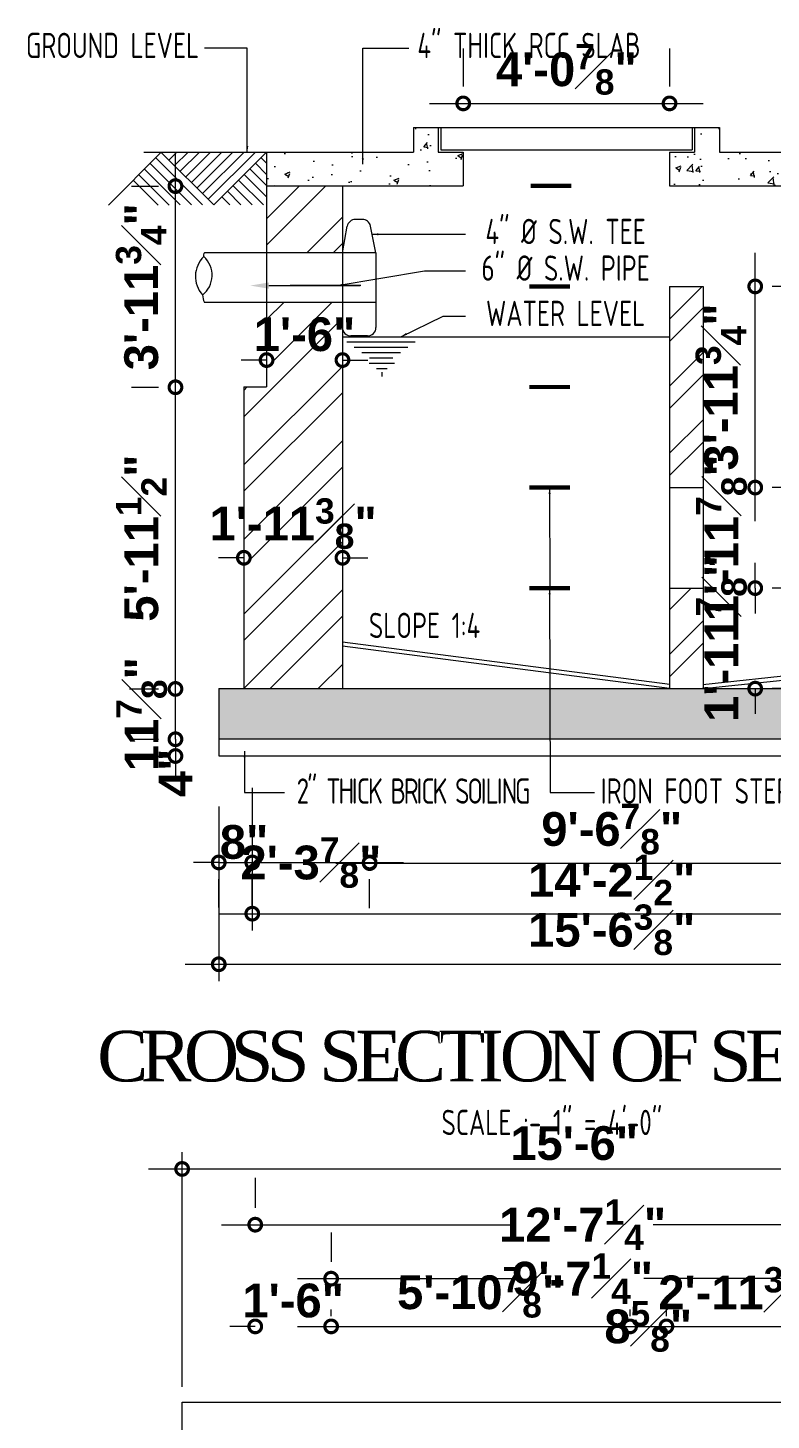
# Model space of a CAD drawing. Header units: inches. Extents: x -12073856 to 12321241, y -1226296 to 1319224.
# Drawn here: x 124714.2 to 124890.4, y 44856.9 to 45187.2 of the extents above; entities that cross this region are included whole.
import ezdxf

# ---------------------------------------------------------------- set-up
doc = ezdxf.new("R2010")
doc.units = ezdxf.units.IN
doc.header["$MEASUREMENT"] = 0
doc.header["$PDMODE"] = 35
for name, color, linetype, lineweight in [('1', 7, 'Continuous', 13), ('concrete', 8, 'Continuous', 9), ('DIM_LINE', 173, 'Continuous', 20), ('dimensions', 7, 'Continuous', 15), ('Hatch', 9, 'Continuous', 9), ('TEXT', 255, 'Continuous', 35), ('tile', 21, 'Continuous', 9)]:
    doc.layers.add(name, color=color, linetype=linetype, lineweight=lineweight)
doc.styles.add('int text 1in-4ft', font='trebuc.ttf', dxfattribs={"height": 3.5})
doc.styles.add('ordinary', font='times.ttf')
doc.styles.add('STYLE1', font='arialbd.ttf')
doc.dimstyles.new('dim 1in-4ft', dxfattribs={"dimscale": 0.5, "dimtxt": 3.5, "dimasz": 3, "dimexe": 6, "dimexo": 12, "dimgap": 1, "dimtad": 1, "dimzin": 0, "dimdsep": 46, "dimlunit": 4, "dimtxsty": 'int text 1in-4ft', "dimblk": 'DOT', "dimcen": 4, "dimdle": 6, "dimclrt": 7, "dimadec": 0, "dimazin": 0, "dimtfac": 1, "dimtofl": 0, "dimtmove": 0, "dimatfit": 3, "dimfxl": 7, "dimfxlon": 1, "dimtolj": 1, "dimtzin": 0, "dimarcsym": 0})
doc.dimstyles.new('Ronika', dxfattribs={"dimtxt": 8, "dimasz": 6, "dimexe": 4, "dimexo": 16, "dimgap": 2, "dimtad": 1, "dimdec": 3, "dimzin": 3, "dimdsep": 46, "dimlunit": 4, "dimtxsty": 'STYLE1', "dimblk": 'DOTSMALL', "dimcen": 2, "dimdle": 8, "dimclrd": 256, "dimclre": 7, "dimclrt": 256, "dimadec": 0, "dimazin": 0, "dimtfac": 0.75, "dimtdec": 3, "dimtix": 1, "dimtofl": 0, "dimtmove": 2, "dimatfit": 3, "dimfxl": 1, "dimfrac": 1, "dimtolj": 1, "dimtzin": 0, "dimlwd": 13, "dimlwe": 13, "dimarcsym": 0})
pattern_1 = [(50, (-304825.981, 177459.022), (12.9106833, -1.1295384), [1.35, -14.85]), (355, (-304825.981, 177459.022), (-2.497524, 13.5394584), [1.08, -11.88]), (100.4514, (-304824.906, 177458.928), (10.4131689, 12.4099118), [1.1473234, -12.620558]), (46.1842, (-304825.981, 177462.622), (19.2103389, -2.9793423), [2.025, -22.275]), (96.6356, (-304824.38, 177462.374), (16.8239287, 17.5341217), [1.7209852, -18.930834]), (351.1842, (-304825.981, 177462.622), (16.823915, 17.5341348), [1.62, -17.82]), (21, (-304824.181, 177461.722), (10.74432694, -7.24714003), [1.35, -14.85]), (326, (-304824.181, 177461.722), (4.379676, 13.0527008), [1.08, -11.88]), (71.4514, (-304823.286, 177461.118), (15.1240073, 5.8055489), [1.1473234, -12.620558]), (37.5, (-304825.9814, 177459.022), (0.2188774, 5.99208937), [0, -11.736, 0, -12.06, 0, -11.925]), (7.5, (-304825.9814, 177459.022), (4.73525167, 7.09941081), [0, -6.876, 0, -11.466, 0, -4.545]), (327.5, (-304829.9954, 177459.022), (9.60880385, -0.40598769), [0, -4.5, 0, -14.04, 0, -18.63]), (317.5, (-304831.7954, 177459.022), (10.49735105, 1.8018897), [0, -5.85, 0, -9.324, 0, -13.23])]
pattern_2 = [(45, (-304825.981, 177459.022), (-8.8388348, 8.8388348), []), (45, (-304825.981, 177465.272), (-8.8388348, 8.8388348), [])]
pattern_3 = [(45, (-304825.981, 177459.022), (-7.9549513, 7.9549513), []), (45, (-304820.678, 177459.022), (-7.9549513, 7.9549513), [])]

# ---------------------------------------------------------------- blocks, each defined once
blk = doc.blocks.new('_DotSmall')
at = {"color": 0, "linetype": 'ByBlock', "const_width": 0.5}
blk.add_lwpolyline([(-0.0625, 0, 1), (0.0625, 0, 1)], format="xyb", close=True, dxfattribs=at)
blk = doc.blocks.new('*D737')
at = {"layer": 'Defpoints', "color": 0, "transparency": 16777216}
for p in [(-176552.13, 44149.44), (-176703.43, 44144.59), (-176552.13, 44144.59)]:
    blk.add_point(p, dxfattribs=at)
at = {"layer": 'DIM_LINE', "color": 7, "lineweight": 13, "transparency": 16777216}
for p, q in [((-176703.43, 44160.59), (-176703.43, 44153.44)), ((-176552.13, 44160.59), (-176552.13, 44153.44))]:
    blk.add_line(p, q, dxfattribs=at)
at = {"layer": 'DIM_LINE', "lineweight": 13, "transparency": 16777216}
for p, q in [((-176711.43, 44149.44), (-176642.54, 44149.44)), ((-176544.13, 44149.44), (-176609.04, 44149.44))]:
    blk.add_line(p, q, dxfattribs=at)
at = {"layer": 'DIM_LINE', "lineweight": 13, "transparency": 16777216, "xscale": 6, "yscale": 6, "zscale": 6, "rotation": 180}
blk.add_blockref('_DotSmall', (-176703.43, 44149.44), dxfattribs=at)
at = {"layer": 'DIM_LINE', "lineweight": 13, "transparency": 16777216, "xscale": 6, "yscale": 6, "zscale": 6}
blk.add_blockref('_DotSmall', (-176552.13, 44149.44), dxfattribs=at)
at = {"layer": 'DIM_LINE', "transparency": 16777216, "insert": (-176625.79, 44149.44), "char_height": 8, "attachment_point": 5, "style": 'STYLE1'}
blk.add_mtext('\\A1;12\'-7{\\H0.750000x;\\S1#4;}"', dxfattribs=at)
blk = doc.blocks.new('*D738')
at = {"layer": 'Defpoints', "color": 0, "transparency": 16777216}
for p in [(-176570.13, 44136.64), (-176685.43, 44131.59), (-176570.13, 44131.59)]:
    blk.add_point(p, dxfattribs=at)
at = {"layer": 'DIM_LINE', "color": 7, "lineweight": 13, "transparency": 16777216}
for p, q in [((-176685.43, 44147.59), (-176685.43, 44140.64)), ((-176570.13, 44147.59), (-176570.13, 44140.64))]:
    blk.add_line(p, q, dxfattribs=at)
at = {"layer": 'DIM_LINE', "lineweight": 13, "transparency": 16777216}
for p, q in [((-176693.43, 44136.64), (-176640.3, 44136.64)), ((-176562.13, 44136.64), (-176611.28, 44136.64))]:
    blk.add_line(p, q, dxfattribs=at)
at = {"layer": 'DIM_LINE', "lineweight": 13, "transparency": 16777216, "xscale": 6, "yscale": 6, "zscale": 6, "rotation": 180}
blk.add_blockref('_DotSmall', (-176685.43, 44136.64), dxfattribs=at)
at = {"layer": 'DIM_LINE', "lineweight": 13, "transparency": 16777216, "xscale": 6, "yscale": 6, "zscale": 6}
blk.add_blockref('_DotSmall', (-176570.13, 44136.64), dxfattribs=at)
at = {"layer": 'DIM_LINE', "transparency": 16777216, "insert": (-176625.79, 44136.64), "char_height": 8, "attachment_point": 5, "style": 'STYLE1'}
blk.add_mtext('\\A1;9\'-7{\\H0.750000x;\\S1#4;}"', dxfattribs=at)
blk = doc.blocks.new('*D743')
at = {"layer": 'Defpoints', "color": 0, "transparency": 16777216}
for p in [(-176685.43, 44125.31), (-176703.43, 44111.77), (-176685.43, 44111.77)]:
    blk.add_point(p, dxfattribs=at)
at = {"layer": 'DIM_LINE', "color": 7, "lineweight": 13, "transparency": 16777216}
for p, q in [((-176703.43, 44127.77), (-176703.43, 44129.31)), ((-176685.43, 44127.77), (-176685.43, 44129.31))]:
    blk.add_line(p, q, dxfattribs=at)
at = {"layer": 'DIM_LINE', "lineweight": 13, "transparency": 16777216}
for p, q in [((-176703.43, 44125.31), (-176709.43, 44125.31)), ((-176685.43, 44125.31), (-176679.43, 44125.31))]:
    blk.add_line(p, q, dxfattribs=at)
at = {"layer": 'DIM_LINE', "lineweight": 13, "transparency": 16777216, "xscale": 6, "yscale": 6, "zscale": 6}
blk.add_blockref('_DotSmall', (-176703.43, 44125.31), dxfattribs=at)
at = {"layer": 'DIM_LINE', "lineweight": 13, "transparency": 16777216, "xscale": 6, "yscale": 6, "zscale": 6, "rotation": 180}
blk.add_blockref('_DotSmall', (-176685.43, 44125.31), dxfattribs=at)
at = {"layer": 'DIM_LINE', "transparency": 16777216, "insert": (-176694.43, 44131.4), "char_height": 8, "attachment_point": 5, "style": 'STYLE1'}
blk.add_mtext('\\A1;1\'-6"', dxfattribs=at)
blk = doc.blocks.new('*D744')
at = {"layer": 'Defpoints', "color": 0, "transparency": 16777216}
for p in [(-176614.52, 44125.31), (-176685.43, 44111.77), (-176614.52, 44111.77)]:
    blk.add_point(p, dxfattribs=at)
at = {"layer": 'DIM_LINE', "color": 7, "lineweight": 13, "transparency": 16777216}
for p, q in [((-176685.43, 44127.77), (-176685.43, 44129.31)), ((-176614.52, 44127.77), (-176614.52, 44129.31))]:
    blk.add_line(p, q, dxfattribs=at)
at = {"layer": 'DIM_LINE', "lineweight": 13, "transparency": 16777216}
blk.add_line((-176693.43, 44125.31), (-176606.52, 44125.31), dxfattribs=at)
at = {"layer": 'DIM_LINE', "lineweight": 13, "transparency": 16777216, "xscale": 6, "yscale": 6, "zscale": 6, "rotation": 180}
blk.add_blockref('_DotSmall', (-176685.43, 44125.31), dxfattribs=at)
at = {"layer": 'DIM_LINE', "lineweight": 13, "transparency": 16777216, "xscale": 6, "yscale": 6, "zscale": 6}
blk.add_blockref('_DotSmall', (-176614.52, 44125.31), dxfattribs=at)
at = {"layer": 'DIM_LINE', "transparency": 16777216, "insert": (-176649.97, 44133.41), "char_height": 8, "attachment_point": 5, "style": 'STYLE1'}
blk.add_mtext('\\A1;5\'-10{\\H0.750000x;\\S7#8;}"', dxfattribs=at)
blk = doc.blocks.new('*D745')
at = {"layer": 'Defpoints', "color": 0, "transparency": 16777216}
for p in [(-176605.91, 44125.31), (-176614.52, 44111.77), (-176605.91, 44111.77)]:
    blk.add_point(p, dxfattribs=at)
at = {"layer": 'DIM_LINE', "color": 7, "lineweight": 13, "transparency": 16777216}
for p, q in [((-176614.52, 44127.77), (-176614.52, 44129.31)), ((-176605.91, 44127.77), (-176605.91, 44129.31))]:
    blk.add_line(p, q, dxfattribs=at)
at = {"layer": 'DIM_LINE', "lineweight": 13, "transparency": 16777216}
blk.add_line((-176622.52, 44125.31), (-176597.91, 44125.31), dxfattribs=at)
at = {"layer": 'DIM_LINE', "lineweight": 13, "transparency": 16777216, "xscale": 6, "yscale": 6, "zscale": 6, "rotation": 180}
blk.add_blockref('_DotSmall', (-176614.52, 44125.31), dxfattribs=at)
at = {"layer": 'DIM_LINE', "lineweight": 13, "transparency": 16777216, "xscale": 6, "yscale": 6, "zscale": 6}
blk.add_blockref('_DotSmall', (-176605.91, 44125.31), dxfattribs=at)
at = {"layer": 'DIM_LINE', "transparency": 16777216, "insert": (-176610.22, 44125.31), "char_height": 8, "attachment_point": 5, "style": 'STYLE1'}
blk.add_mtext('\\A1;8{\\H0.750000x;\\S5#8;}"', dxfattribs=at)
blk = doc.blocks.new('*D746')
at = {"layer": 'Defpoints', "color": 0, "transparency": 16777216}
for p in [(-176570.13, 44125.31), (-176605.91, 44111.77), (-176570.13, 44111.77)]:
    blk.add_point(p, dxfattribs=at)
at = {"layer": 'DIM_LINE', "color": 7, "lineweight": 13, "transparency": 16777216}
for p, q in [((-176605.91, 44127.77), (-176605.91, 44129.31)), ((-176570.13, 44127.77), (-176570.13, 44129.31))]:
    blk.add_line(p, q, dxfattribs=at)
at = {"layer": 'DIM_LINE', "lineweight": 13, "transparency": 16777216}
blk.add_line((-176613.91, 44125.31), (-176562.13, 44125.31), dxfattribs=at)
at = {"layer": 'DIM_LINE', "lineweight": 13, "transparency": 16777216, "xscale": 6, "yscale": 6, "zscale": 6, "rotation": 180}
blk.add_blockref('_DotSmall', (-176605.91, 44125.31), dxfattribs=at)
at = {"layer": 'DIM_LINE', "lineweight": 13, "transparency": 16777216, "xscale": 6, "yscale": 6, "zscale": 6}
blk.add_blockref('_DotSmall', (-176570.13, 44125.31), dxfattribs=at)
at = {"layer": 'DIM_LINE', "transparency": 16777216, "insert": (-176588.02, 44133.38), "char_height": 8, "attachment_point": 5, "style": 'STYLE1'}
blk.add_mtext('\\A1;2\'-11{\\H0.750000x;\\S3#4;}"', dxfattribs=at)
blk = doc.blocks.new('*D768')
at = {"layer": 'Defpoints', "color": 0, "transparency": 16777216}
for p in [(-176534.79, 44162.66), (-176720.77, 44095), (-176534.79, 44095)]:
    blk.add_point(p, dxfattribs=at)
at = {"layer": 'DIM_LINE', "color": 7, "lineweight": 13, "transparency": 16777216}
for p, q in [((-176720.77, 44111), (-176720.77, 44166.66)), ((-176534.79, 44111), (-176534.79, 44166.66))]:
    blk.add_line(p, q, dxfattribs=at)
at = {"layer": 'DIM_LINE', "lineweight": 13, "transparency": 16777216}
blk.add_line((-176728.77, 44162.66), (-176526.79, 44162.66), dxfattribs=at)
at = {"layer": 'DIM_LINE', "lineweight": 13, "transparency": 16777216, "xscale": 6, "yscale": 6, "zscale": 6, "rotation": 180}
blk.add_blockref('_DotSmall', (-176720.77, 44162.66), dxfattribs=at)
at = {"layer": 'DIM_LINE', "lineweight": 13, "transparency": 16777216, "xscale": 6, "yscale": 6, "zscale": 6}
blk.add_blockref('_DotSmall', (-176534.79, 44162.66), dxfattribs=at)
at = {"layer": 'DIM_LINE', "transparency": 16777216, "insert": (-176627.78, 44168.74), "char_height": 8, "attachment_point": 5, "style": 'STYLE1'}
blk.add_mtext('\\A1;15\'-6"', dxfattribs=at)
blk = doc.blocks.new('*D749')
at = {"layer": 'Defpoints', "color": 0, "transparency": 16777216}
for p in [(-176661.26, 43756.35), (-176656.25, 43756.35), (-176661.26, 43708.64)]:
    blk.add_point(p, dxfattribs=at)
at = {"layer": 'DIM_LINE', "lineweight": 13, "transparency": 16777216}
blk.add_line((-176656.25, 43700.64), (-176656.25, 43764.35), dxfattribs=at)
at = {"layer": 'DIM_LINE', "color": 7, "lineweight": 13, "transparency": 16777216}
for p, q in [((-176645.26, 43756.35), (-176652.25, 43756.35)), ((-176645.26, 43708.64), (-176652.25, 43708.64))]:
    blk.add_line(p, q, dxfattribs=at)
at = {"layer": 'DIM_LINE', "lineweight": 13, "transparency": 16777216, "xscale": 6, "yscale": 6, "zscale": 6}
for p, rotation in [((-176656.25, 43756.35), 90), ((-176656.25, 43708.64), 270)]:
    blk.add_blockref('_DotSmall', p, dxfattribs=dict(at, rotation=rotation))
at = {"layer": 'DIM_LINE', "transparency": 16777216, "insert": (-176664.39, 43732.5), "char_height": 8, "attachment_point": 5, "rotation": 90, "style": 'STYLE1'}
blk.add_mtext('\\A1;3\'-11{\\H0.750000x;\\S3#4;}"', dxfattribs=at)
blk = doc.blocks.new('*D750')
at = {"layer": 'Defpoints', "color": 0, "transparency": 16777216}
for p in [(-176661.26, 43708.64), (-176656.25, 43708.64), (-176661.26, 43684.79)]:
    blk.add_point(p, dxfattribs=at)
at = {"layer": 'DIM_LINE', "lineweight": 13, "transparency": 16777216}
for p, q in [((-176656.25, 43708.64), (-176656.25, 43714.64)), ((-176656.25, 43684.79), (-176656.25, 43678.79))]:
    blk.add_line(p, q, dxfattribs=at)
at = {"layer": 'DIM_LINE', "color": 7, "lineweight": 13, "transparency": 16777216}
for p, q in [((-176645.26, 43708.64), (-176652.25, 43708.64)), ((-176645.26, 43684.79), (-176652.25, 43684.79))]:
    blk.add_line(p, q, dxfattribs=at)
at = {"layer": 'DIM_LINE', "lineweight": 13, "transparency": 16777216, "xscale": 6, "yscale": 6, "zscale": 6}
for p, rotation in [((-176656.25, 43708.64), 270), ((-176656.25, 43684.79), 90)]:
    blk.add_blockref('_DotSmall', p, dxfattribs=dict(at, rotation=rotation))
at = {"layer": 'DIM_LINE', "transparency": 16777216, "insert": (-176664.28, 43696.72), "char_height": 8, "attachment_point": 5, "rotation": 90, "style": 'STYLE1'}
blk.add_mtext('\\A1;1\'-11{\\H0.750000x;\\S7#8;}"', dxfattribs=at)
blk = doc.blocks.new('*D751')
at = {"layer": 'Defpoints', "color": 0, "transparency": 16777216}
for p in [(-176661.26, 43684.79), (-176656.25, 43684.79), (-176661.26, 43660.94)]:
    blk.add_point(p, dxfattribs=at)
at = {"layer": 'DIM_LINE', "lineweight": 13, "transparency": 16777216}
for p, q in [((-176656.25, 43684.79), (-176656.25, 43690.79)), ((-176656.25, 43660.94), (-176656.25, 43654.94))]:
    blk.add_line(p, q, dxfattribs=at)
at = {"layer": 'DIM_LINE', "color": 7, "lineweight": 13, "transparency": 16777216}
for p, q in [((-176645.26, 43684.79), (-176652.25, 43684.79)), ((-176645.26, 43660.94), (-176652.25, 43660.94))]:
    blk.add_line(p, q, dxfattribs=at)
at = {"layer": 'DIM_LINE', "lineweight": 13, "transparency": 16777216, "xscale": 6, "yscale": 6, "zscale": 6}
for p, rotation in [((-176656.25, 43684.79), 270), ((-176656.25, 43660.94), 90)]:
    blk.add_blockref('_DotSmall', p, dxfattribs=dict(at, rotation=rotation))
at = {"layer": 'DIM_LINE', "transparency": 16777216, "insert": (-176664.28, 43672.86), "char_height": 8, "attachment_point": 5, "rotation": 90, "style": 'STYLE1'}
blk.add_mtext('\\A1;1\'-11{\\H0.750000x;\\S7#8;}"', dxfattribs=at)
blk = doc.blocks.new('*D753')
at = {"layer": 'Defpoints', "color": 0, "transparency": 16777216}
for p in [(-176676.57, 43799.76), (-176725.5, 43796.77), (-176676.57, 43796.77)]:
    blk.add_point(p, dxfattribs=at)
at = {"layer": 'DIM_LINE', "color": 7, "lineweight": 13, "transparency": 16777216}
for p, q in [((-176725.5, 43812.77), (-176725.5, 43803.76)), ((-176676.57, 43812.77), (-176676.57, 43803.76))]:
    blk.add_line(p, q, dxfattribs=at)
at = {"layer": 'DIM_LINE', "lineweight": 13, "transparency": 16777216}
blk.add_line((-176733.5, 43799.76), (-176668.57, 43799.76), dxfattribs=at)
at = {"layer": 'DIM_LINE', "lineweight": 13, "transparency": 16777216, "xscale": 6, "yscale": 6, "zscale": 6, "rotation": 180}
blk.add_blockref('_DotSmall', (-176725.5, 43799.76), dxfattribs=at)
at = {"layer": 'DIM_LINE', "lineweight": 13, "transparency": 16777216, "xscale": 6, "yscale": 6, "zscale": 6}
blk.add_blockref('_DotSmall', (-176676.57, 43799.76), dxfattribs=at)
at = {"layer": 'DIM_LINE', "transparency": 16777216, "insert": (-176701.04, 43807.85), "char_height": 8, "attachment_point": 5, "style": 'STYLE1'}
blk.add_mtext('\\A1;4\'-0{\\H0.750000x;\\S7#8;}"', dxfattribs=at)
blk = doc.blocks.new('*D754')
at = {"layer": 'Defpoints', "color": 0, "transparency": 16777216}
for p in [(-176772.14, 43738.88), (-176754.14, 43738.88), (-176754.14, 43738.88)]:
    blk.add_point(p, dxfattribs=at)
at = {"layer": 'DIM_LINE', "color": 7, "lineweight": 13, "transparency": 16777216}
for p, q in [((-176772.14, 43754.88), (-176772.14, 43742.88)), ((-176754.14, 43754.88), (-176754.14, 43742.88))]:
    blk.add_line(p, q, dxfattribs=at)
at = {"layer": 'DIM_LINE', "lineweight": 13, "transparency": 16777216}
for p, q in [((-176772.14, 43738.88), (-176778.14, 43738.88)), ((-176754.14, 43738.88), (-176748.14, 43738.88))]:
    blk.add_line(p, q, dxfattribs=at)
at = {"layer": 'DIM_LINE', "lineweight": 13, "transparency": 16777216, "xscale": 6, "yscale": 6, "zscale": 6}
blk.add_blockref('_DotSmall', (-176772.14, 43738.88), dxfattribs=at)
at = {"layer": 'DIM_LINE', "lineweight": 13, "transparency": 16777216, "xscale": 6, "yscale": 6, "zscale": 6, "rotation": 180}
blk.add_blockref('_DotSmall', (-176754.14, 43738.88), dxfattribs=at)
at = {"layer": 'DIM_LINE', "transparency": 16777216, "insert": (-176763.14, 43744.96), "char_height": 8, "attachment_point": 5, "style": 'STYLE1'}
blk.add_mtext('\\A1;1\'-6"', dxfattribs=at)
blk = doc.blocks.new('*D757')
at = {"layer": 'Defpoints', "color": 0, "transparency": 16777216}
for p in [(-176747.7, 43624.87), (-176632.85, 43624.87), (-176632.85, 43619.56)]:
    blk.add_point(p, dxfattribs=at)
at = {"layer": 'DIM_LINE', "lineweight": 13, "transparency": 16777216}
blk.add_line((-176755.7, 43619.56), (-176624.85, 43619.56), dxfattribs=at)
at = {"layer": 'DIM_LINE', "color": 7, "lineweight": 13, "transparency": 16777216}
for p, q in [((-176747.7, 43608.87), (-176747.7, 43615.56)), ((-176632.85, 43608.87), (-176632.85, 43615.56))]:
    blk.add_line(p, q, dxfattribs=at)
at = {"layer": 'DIM_LINE', "lineweight": 13, "transparency": 16777216, "xscale": 6, "yscale": 6, "zscale": 6, "rotation": 180}
blk.add_blockref('_DotSmall', (-176747.7, 43619.56), dxfattribs=at)
at = {"layer": 'DIM_LINE', "lineweight": 13, "transparency": 16777216, "xscale": 6, "yscale": 6, "zscale": 6}
blk.add_blockref('_DotSmall', (-176632.85, 43619.56), dxfattribs=at)
at = {"layer": 'DIM_LINE', "transparency": 16777216, "insert": (-176690.27, 43627.65), "char_height": 8, "attachment_point": 5, "style": 'STYLE1'}
blk.add_mtext('\\A1;9\'-6{\\H0.750000x;\\S7#8;}"', dxfattribs=at)
blk = doc.blocks.new('*D758')
at = {"layer": 'Defpoints', "color": 0, "transparency": 16777216}
for p in [(-176775.53, 43624.87), (-176747.7, 43624.87), (-176747.7, 43619.71)]:
    blk.add_point(p, dxfattribs=at)
at = {"layer": 'DIM_LINE', "lineweight": 13, "transparency": 16777216}
blk.add_line((-176783.53, 43619.71), (-176739.7, 43619.71), dxfattribs=at)
at = {"layer": 'DIM_LINE', "color": 7, "lineweight": 13, "transparency": 16777216}
for p, q in [((-176775.53, 43608.87), (-176775.53, 43615.71)), ((-176747.7, 43608.87), (-176747.7, 43615.71))]:
    blk.add_line(p, q, dxfattribs=at)
at = {"layer": 'DIM_LINE', "lineweight": 13, "transparency": 16777216, "xscale": 6, "yscale": 6, "zscale": 6, "rotation": 180}
blk.add_blockref('_DotSmall', (-176775.53, 43619.71), dxfattribs=at)
at = {"layer": 'DIM_LINE', "lineweight": 13, "transparency": 16777216, "xscale": 6, "yscale": 6, "zscale": 6}
blk.add_blockref('_DotSmall', (-176747.7, 43619.71), dxfattribs=at)
at = {"layer": 'DIM_LINE', "transparency": 16777216, "insert": (-176761.62, 43619.71), "char_height": 8, "attachment_point": 5, "style": 'STYLE1'}
blk.add_mtext('\\A1;2\'-3{\\H0.750000x;\\S7#8;}"', dxfattribs=at)
blk = doc.blocks.new('*D759')
at = {"layer": 'Defpoints', "color": 0, "transparency": 16777216}
for p in [(-176783.48, 43625.02), (-176775.53, 43625.02), (-176775.53, 43619.71)]:
    blk.add_point(p, dxfattribs=at)
at = {"layer": 'DIM_LINE', "lineweight": 13, "transparency": 16777216}
for p, q in [((-176783.48, 43619.71), (-176789.48, 43619.71)), ((-176775.53, 43619.71), (-176769.53, 43619.71))]:
    blk.add_line(p, q, dxfattribs=at)
at = {"layer": 'DIM_LINE', "color": 7, "lineweight": 13, "transparency": 16777216}
for p, q in [((-176783.48, 43609.02), (-176783.48, 43615.71)), ((-176775.53, 43609.02), (-176775.53, 43615.71))]:
    blk.add_line(p, q, dxfattribs=at)
at = {"layer": 'DIM_LINE', "lineweight": 13, "transparency": 16777216, "xscale": 6, "yscale": 6, "zscale": 6}
blk.add_blockref('_DotSmall', (-176783.48, 43619.71), dxfattribs=at)
at = {"layer": 'DIM_LINE', "lineweight": 13, "transparency": 16777216, "xscale": 6, "yscale": 6, "zscale": 6, "rotation": 180}
blk.add_blockref('_DotSmall', (-176775.53, 43619.71), dxfattribs=at)
at = {"layer": 'DIM_LINE', "transparency": 16777216, "insert": (-176777.48, 43624.52), "char_height": 8, "attachment_point": 5, "style": 'STYLE1'}
blk.add_mtext('\\A1;8"', dxfattribs=at)
blk = doc.blocks.new('*D760')
at = {"layer": 'Defpoints', "color": 0, "transparency": 16777216}
for p in [(-176793.75, 43660.87), (-176788.62, 43660.87), (-176788.62, 43648.94)]:
    blk.add_point(p, dxfattribs=at)
at = {"layer": 'DIM_LINE', "lineweight": 13, "transparency": 16777216}
for p, q in [((-176793.75, 43660.87), (-176793.75, 43666.87)), ((-176793.75, 43648.94), (-176793.75, 43642.94))]:
    blk.add_line(p, q, dxfattribs=at)
at = {"layer": 'DIM_LINE', "color": 7, "lineweight": 13, "transparency": 16777216}
for p, q in [((-176804.62, 43660.87), (-176797.75, 43660.87)), ((-176804.62, 43648.94), (-176797.75, 43648.94))]:
    blk.add_line(p, q, dxfattribs=at)
at = {"layer": 'DIM_LINE', "lineweight": 13, "transparency": 16777216, "xscale": 6, "yscale": 6, "zscale": 6}
for p, rotation in [((-176793.75, 43660.87), 270), ((-176793.75, 43648.94), 90)]:
    blk.add_blockref('_DotSmall', p, dxfattribs=dict(at, rotation=rotation))
at = {"layer": 'DIM_LINE', "transparency": 16777216, "insert": (-176801.78, 43654.9), "char_height": 8, "attachment_point": 5, "rotation": 90, "style": 'STYLE1'}
blk.add_mtext('\\A1;11{\\H0.750000x;\\S7#8;}"', dxfattribs=at)
blk = doc.blocks.new('*D761')
at = {"layer": 'Defpoints', "color": 0, "transparency": 16777216}
for p in [(-176793.75, 43648.94), (-176788.62, 43648.94), (-176788.62, 43644.96)]:
    blk.add_point(p, dxfattribs=at)
at = {"layer": 'DIM_LINE', "lineweight": 13, "transparency": 16777216}
for p, q in [((-176793.75, 43648.94), (-176793.75, 43654.94)), ((-176793.75, 43644.96), (-176793.75, 43638.96))]:
    blk.add_line(p, q, dxfattribs=at)
at = {"layer": 'DIM_LINE', "color": 7, "lineweight": 13, "transparency": 16777216}
for p, q in [((-176804.62, 43648.94), (-176797.75, 43648.94)), ((-176804.62, 43644.96), (-176797.75, 43644.96))]:
    blk.add_line(p, q, dxfattribs=at)
at = {"layer": 'DIM_LINE', "lineweight": 13, "transparency": 16777216, "xscale": 6, "yscale": 6, "zscale": 6}
for p, rotation in [((-176793.75, 43648.94), 270), ((-176793.75, 43644.96), 90)]:
    blk.add_blockref('_DotSmall', p, dxfattribs=dict(at, rotation=rotation))
at = {"layer": 'DIM_LINE', "transparency": 16777216, "insert": (-176793.75, 43640.96), "char_height": 8, "attachment_point": 5, "rotation": 90, "style": 'STYLE1'}
blk.add_mtext('\\A1;4"', dxfattribs=at)
blk = doc.blocks.new('*D762')
at = {"layer": 'Defpoints', "color": 0, "transparency": 16777216}
for p in [(-176793.75, 43780.14), (-176788.18, 43780.14), (-176788.18, 43732.43)]:
    blk.add_point(p, dxfattribs=at)
at = {"layer": 'DIM_LINE', "lineweight": 13, "transparency": 16777216}
blk.add_line((-176793.75, 43724.43), (-176793.75, 43788.14), dxfattribs=at)
at = {"layer": 'DIM_LINE', "color": 7, "lineweight": 13, "transparency": 16777216}
for p, q in [((-176804.18, 43780.14), (-176797.75, 43780.14)), ((-176804.18, 43732.43), (-176797.75, 43732.43))]:
    blk.add_line(p, q, dxfattribs=at)
at = {"layer": 'DIM_LINE', "lineweight": 13, "transparency": 16777216, "xscale": 6, "yscale": 6, "zscale": 6}
for p, rotation in [((-176793.75, 43780.14), 90), ((-176793.75, 43732.43), 270)]:
    blk.add_blockref('_DotSmall', p, dxfattribs=dict(at, rotation=rotation))
at = {"layer": 'DIM_LINE', "transparency": 16777216, "insert": (-176801.89, 43756.28), "char_height": 8, "attachment_point": 5, "rotation": 90, "style": 'STYLE1'}
blk.add_mtext('\\A1;3\'-11{\\H0.750000x;\\S3#4;}"', dxfattribs=at)
blk = doc.blocks.new('*D763')
at = {"layer": 'Defpoints', "color": 0, "transparency": 16777216}
for p in [(-176793.75, 43732.43), (-176788.18, 43732.43), (-176788.18, 43660.87)]:
    blk.add_point(p, dxfattribs=at)
at = {"layer": 'DIM_LINE', "lineweight": 13, "transparency": 16777216}
blk.add_line((-176793.75, 43652.87), (-176793.75, 43740.43), dxfattribs=at)
at = {"layer": 'DIM_LINE', "color": 7, "lineweight": 13, "transparency": 16777216}
for p, q in [((-176804.18, 43732.43), (-176797.75, 43732.43)), ((-176804.18, 43660.87), (-176797.75, 43660.87))]:
    blk.add_line(p, q, dxfattribs=at)
at = {"layer": 'DIM_LINE', "lineweight": 13, "transparency": 16777216, "xscale": 6, "yscale": 6, "zscale": 6}
for p, rotation in [((-176793.75, 43732.43), 90), ((-176793.75, 43660.87), 270)]:
    blk.add_blockref('_DotSmall', p, dxfattribs=dict(at, rotation=rotation))
at = {"layer": 'DIM_LINE', "transparency": 16777216, "insert": (-176801.85, 43696.65), "char_height": 8, "attachment_point": 5, "rotation": 90, "style": 'STYLE1'}
blk.add_mtext('\\A1;5\'-11{\\H0.750000x;\\S1#2;}"', dxfattribs=at)
blk = doc.blocks.new('*D764')
at = {"layer": 'Defpoints', "color": 0, "transparency": 16777216}
for p in [(-176777.53, 43691.98), (-176754.14, 43691.98), (-176754.14, 43691.98)]:
    blk.add_point(p, dxfattribs=at)
at = {"layer": 'DIM_LINE', "color": 7, "lineweight": 13, "transparency": 16777216}
for p, q in [((-176777.53, 43707.98), (-176777.53, 43695.98)), ((-176754.14, 43707.98), (-176754.14, 43695.98))]:
    blk.add_line(p, q, dxfattribs=at)
at = {"layer": 'DIM_LINE', "lineweight": 13, "transparency": 16777216}
for p, q in [((-176777.53, 43691.98), (-176783.53, 43691.98)), ((-176754.14, 43691.98), (-176748.14, 43691.98))]:
    blk.add_line(p, q, dxfattribs=at)
at = {"layer": 'DIM_LINE', "lineweight": 13, "transparency": 16777216, "xscale": 6, "yscale": 6, "zscale": 6}
blk.add_blockref('_DotSmall', (-176777.53, 43691.98), dxfattribs=at)
at = {"layer": 'DIM_LINE', "lineweight": 13, "transparency": 16777216, "xscale": 6, "yscale": 6, "zscale": 6, "rotation": 180}
blk.add_blockref('_DotSmall', (-176754.14, 43691.98), dxfattribs=at)
at = {"layer": 'DIM_LINE', "transparency": 16777216, "insert": (-176765.84, 43700.1), "char_height": 8, "attachment_point": 5, "style": 'STYLE1'}
blk.add_mtext('\\A1;1\'-11{\\H0.750000x;\\S3#8;}"', dxfattribs=at)
blk = doc.blocks.new('*D765')
at = {"layer": 'Defpoints', "color": 0, "transparency": 16777216}
for p in [(-176775.53, 43653.41), (-176605.02, 43653.41), (-176605.02, 43607.56)]:
    blk.add_point(p, dxfattribs=at)
at = {"layer": 'DIM_LINE', "color": 7, "lineweight": 13, "transparency": 16777216}
for p, q in [((-176775.53, 43637.41), (-176775.53, 43603.56)), ((-176605.02, 43637.41), (-176605.02, 43603.56))]:
    blk.add_line(p, q, dxfattribs=at)
at = {"layer": 'DIM_LINE', "lineweight": 13, "transparency": 16777216}
blk.add_line((-176783.53, 43607.56), (-176597.02, 43607.56), dxfattribs=at)
at = {"layer": 'DIM_LINE', "lineweight": 13, "transparency": 16777216, "xscale": 6, "yscale": 6, "zscale": 6, "rotation": 180}
blk.add_blockref('_DotSmall', (-176775.53, 43607.56), dxfattribs=at)
at = {"layer": 'DIM_LINE', "lineweight": 13, "transparency": 16777216, "xscale": 6, "yscale": 6, "zscale": 6}
blk.add_blockref('_DotSmall', (-176605.02, 43607.56), dxfattribs=at)
at = {"layer": 'DIM_LINE', "transparency": 16777216, "insert": (-176690.27, 43615.58), "char_height": 8, "attachment_point": 5, "style": 'STYLE1'}
blk.add_mtext('\\A1;14\'-2{\\H0.750000x;\\S1#2;}"', dxfattribs=at)
blk = doc.blocks.new('_Dot')
at = {"color": 0, "lineweight": -2}
blk.add_line((-0.5, 0), (-1, 0), dxfattribs=at)
at = {"color": 0, "const_width": 0.5}
blk.add_lwpolyline([(-0.25, 0, 1), (0.25, 0, 1)], format="xyb", close=True, dxfattribs=at)
blk = doc.blocks.new('*D766')
at = {"layer": 'Defpoints', "color": 0, "transparency": 16777216}
for p in [(-176783.48, 43645.03), (-176597.06, 43645.03), (-176597.06, 43595.56)]:
    blk.add_point(p, dxfattribs=at)
at = {"layer": 'DIM_LINE', "color": 7, "lineweight": 13, "transparency": 16777216}
for p, q in [((-176783.48, 43629.03), (-176783.48, 43591.56)), ((-176597.06, 43629.03), (-176597.06, 43591.56))]:
    blk.add_line(p, q, dxfattribs=at)
at = {"layer": 'DIM_LINE', "lineweight": 13, "transparency": 16777216}
blk.add_line((-176791.48, 43595.56), (-176589.06, 43595.56), dxfattribs=at)
at = {"layer": 'DIM_LINE', "lineweight": 13, "transparency": 16777216, "xscale": 6, "yscale": 6, "zscale": 6, "rotation": 180}
blk.add_blockref('_DotSmall', (-176783.48, 43595.56), dxfattribs=at)
at = {"layer": 'DIM_LINE', "lineweight": 13, "transparency": 16777216, "xscale": 6, "yscale": 6, "zscale": 6}
blk.add_blockref('_DotSmall', (-176597.06, 43595.56), dxfattribs=at)
at = {"layer": 'DIM_LINE', "transparency": 16777216, "insert": (-176690.27, 43603.75), "char_height": 8, "attachment_point": 5, "style": 'STYLE1'}
blk.add_mtext('\\A1;15\'-6{\\H0.750000x;\\S3#8;}"', dxfattribs=at)
blk = doc.blocks.new('*D772')
at = {"layer": 'Defpoints', "color": 0, "transparency": 16777216}
for p in [(-176783.48, 43649.01), (-176597.06, 43649.01), (-176597.06, 43595.56)]:
    blk.add_point(p, dxfattribs=at)
at = {"layer": 'DIM_LINE', "color": 7, "lineweight": 13, "transparency": 16777216}
for p, q in [((-176783.48, 43633.01), (-176783.48, 43591.56)), ((-176597.06, 43633.01), (-176597.06, 43591.56))]:
    blk.add_line(p, q, dxfattribs=at)
at = {"layer": 'DIM_LINE', "lineweight": 13, "transparency": 16777216}
blk.add_line((-176791.48, 43595.56), (-176589.06, 43595.56), dxfattribs=at)
at = {"layer": 'DIM_LINE', "lineweight": 13, "transparency": 16777216, "xscale": 6, "yscale": 6, "zscale": 6, "rotation": 180}
blk.add_blockref('_DotSmall', (-176783.48, 43595.56), dxfattribs=at)
at = {"layer": 'DIM_LINE', "lineweight": 13, "transparency": 16777216, "xscale": 6, "yscale": 6, "zscale": 6}
blk.add_blockref('_DotSmall', (-176597.06, 43595.56), dxfattribs=at)
at = {"layer": 'DIM_LINE', "transparency": 16777216, "insert": (-176690.27, 43603.75), "char_height": 8, "attachment_point": 5, "style": 'STYLE1'}
blk.add_mtext('\\A1;15\'-6{\\H0.750000x;\\S3#8;}"', dxfattribs=at)
blk = doc.blocks.new('DSTFG')
at = {"layer": '1', "color": 5}
for p, q in [((-171208.8001, 55845.7404), (-171208.8001, 55960.0606)), ((-171208.8001, 55960.0606), (-171022.8207, 55960.0606))]:
    blk.add_line(p, q, dxfattribs=at)
at = {"layer": 'DIM_LINE'}
for base, p1, p2, picture, middle, set_off in [((-171022.8207, 56015.3933), (-171208.8001, 55947.7414), (-171022.8207, 55947.7414), '*D768', (-171115.8104, 56021.4779), (5511.9712, 11852.7381)), ((-171102.54886, 55978.05139), (-171173.45744, 55964.50435), (-171102.54886, 55964.50435), '*D744', (-171138.00315, 55986.14416), (5511.97116, 11852.73811)), ((-171058.1633, 55978.0514), (-171093.9402, 55964.5043), (-171058.1633, 55964.5043), '*D746', (-171076.0517, 55986.1148), (5511.9712, 11852.7381)), ((-171173.4574, 55978.0514), (-171191.4574, 55964.5043), (-171173.4574, 55964.5043), '*D743', (-171182.4574, 55984.136), (5511.9712, 11852.7381))]:
    dim = blk.add_linear_dim(base=base, p1=p1, p2=p2, dimstyle='Ronika', dxfattribs=at)
    dim.commit()
    dim.dimension.update_dxf_attribs({"geometry": picture, "text_midpoint": middle, "insert": set_off})
for base, p1, p2, picture, middle in [((-171040.1633, 56002.1777), (-171191.4574, 55997.3322), (-171040.1633, 55997.3322), '*D737', (-171113.8185, 56002.1777)), ((-171058.1633, 55989.3802), (-171173.4574, 55984.3284), (-171058.1633, 55984.3284), '*D738', (-171113.8185, 55989.3802)), ((-171093.9402, 55978.0514), (-171102.5489, 55964.5043), (-171093.9402, 55964.5043), '*D745', (-171098.2445, 55978.0514))]:
    dim = blk.add_linear_dim(base=base, p1=p1, p2=p2, dimstyle='Ronika', dxfattribs=at)
    dim.commit()
    dim.dimension.update_dxf_attribs({"geometry": picture, "text_midpoint": middle, "dimtype": 128, "insert": (5511.9712, 11852.7381)})
blk = doc.blocks.new('TGCV')
at = {"layer": 'concrete', "ltscale": 0.5}
h = blk.add_hatch(dxfattribs=at)
h.set_pattern_fill('AR-CONC', color=256, scale=1.8, style=0)
h.set_pattern_definition(pattern_1)
h.paths.add_polyline_path([(-171213.5271, 55640.8953), (-171219.4906, 55640.8953), (-171219.4906, 55646.7649), (-171225.3602, 55646.7649), (-171225.3602, 55640.8953), (-171260.1689, 55640.8953), (-171260.1689, 55632.944), (-171213.5271, 55632.944)])
h = blk.add_hatch(dxfattribs=at)
h.set_pattern_fill('AR-CONC', color=256, scale=1.8, style=0)
h.set_pattern_definition(pattern_1)
h.paths.add_polyline_path([(-171096.8748, 55640.8953), (-171152.7699, 55640.8953), (-171152.7699, 55646.7649), (-171158.6395, 55646.7649), (-171158.6395, 55640.8953), (-171164.603, 55640.8953), (-171164.603, 55632.944), (-171096.8748, 55632.944)])
h = blk.add_hatch(dxfattribs=at)
h.set_pattern_fill('AR-CONC', color=256, style=0)
h.set_pattern_definition([(50, (-304825.9814, 177459.022), (7.17260183, -0.62752135), [0.75, -8.25]), (355, (-304825.9814, 177459.022), (-1.38751334, 7.52192134), [0.6, -6.6]), (100.4514, (-304825.384, 177458.9696), (5.78509382, 6.89439542), [0.6374019, -7.01142112]), (46.1842, (-304825.9814, 177461.022), (10.6724105, -1.65519014), [1.125, -12.375]), (96.6356, (-304825.092, 177460.884), (9.34662706, 9.7411787), [0.9561029, -10.51713]), (351.1842, (-304825.981, 177461.022), (9.34661945, 9.741186), [0.9, -9.9]), (21, (-304824.9814, 177460.522), (5.96907052, -4.0261889), [0.75, -8.25]), (326, (-304824.9814, 177460.522), (2.43315332, 7.25150045), [0.6, -6.6]), (71.4514, (-304824.484, 177460.1864), (8.40222629, 3.22530497), [0.6374019, -7.01142112]), (37.5, (-304825.9814, 177459.022), (0.121598553, 3.32893854), [0, -6.52, 0, -6.7, 0, -6.625]), (7.5, (-304825.9814, 177459.022), (2.630695374, 3.94411712), [0, -3.82, 0, -6.37, 0, -2.525]), (327.5, (-304828.2114, 177459.022), (5.33822436, -0.225548717), [0, -2.5, 0, -7.8, 0, -10.35]), (317.5, (-304829.2114, 177459.022), (5.83186169, 1.00104982), [0, -3.25, 0, -5.18, 0, -7.35])])
h.paths.add_polyline_path([(-171271.5115, 55513.6742), (-171085.0938, 55513.6742), (-171085.0938, 55501.7472), (-171271.5115, 55501.7472)])
at = {"layer": 'Hatch', "lineweight": 9, "ltscale": 5}
h = blk.add_hatch(dxfattribs=at)
h.set_pattern_fill('STEEL', color=256, scale=100, style=0)
h.set_pattern_definition(pattern_2)
h.paths.add_polyline_path([(-171242.1689, 55632.944), (-171260.1689, 55632.944), (-171260.1689, 55617.0413), (-171242.1689, 55617.0413)])
at = {"layer": 'Hatch'}
h = blk.add_hatch(dxfattribs=at)
h.set_pattern_fill('ANSI32', color=256, scale=30, style=0)
h.set_pattern_definition(pattern_3)
h.paths.add_polyline_path([(-171156.6516, 55609.09), (-171164.603, 55609.09), (-171164.603, 55561.3821), (-171156.6516, 55561.3821)])
at = {"layer": 'Hatch', "lineweight": 9, "ltscale": 5}
h = blk.add_hatch(dxfattribs=at)
h.set_pattern_fill('STEEL', color=256, scale=100, style=0)
h.set_pattern_definition(pattern_2)
h.paths.add_polyline_path([(-171242.1689, 55605.3022), (-171260.1689, 55605.3022), (-171260.1689, 55585.2361), (-171265.5602, 55585.2361), (-171265.5602, 55513.6742), (-171242.1689, 55513.6742)])
h.paths.add_polyline_path([(-171256.6689, 55596.1164), (-171245.6689, 55596.1164), (-171245.6689, 55587.1164), (-171256.6689, 55587.1164)], flags=24)
h.paths.add_polyline_path([(-171257.8646, 55549.2153), (-171249.8646, 55549.2153), (-171249.8646, 55540.2153), (-171257.8646, 55540.2153)], flags=24)
at = {"layer": 'Hatch'}
h = blk.add_hatch(dxfattribs=at)
h.set_pattern_fill('ANSI32', color=256, scale=30, style=0)
h.set_pattern_definition(pattern_3)
h.paths.add_polyline_path([(-171156.6516, 55537.5281), (-171164.603, 55537.5281), (-171164.603, 55513.6742), (-171156.6516, 55513.6742)])
at = {"color": 1}
blk.add_line((-171219.4906, 55646.7649), (-171158.6395, 55646.7649), dxfattribs=at)
at = {"layer": '1', "color": 1}
for p, q in [((-171225.3602, 55646.7649), (-171219.4906, 55646.7649)), ((-171225.3602, 55646.7649), (-171225.3602, 55640.8953)), ((-171219.4906, 55646.7649), (-171219.4906, 55640.8953)), ((-171158.6395, 55646.7649), (-171152.7699, 55646.7649)), ((-171158.6395, 55646.7649), (-171158.6395, 55640.8953)), ((-171152.7699, 55646.7649), (-171152.7699, 55640.8953)), ((-171289.2601, 55640.8953), (-171225.3602, 55640.8953)), ((-171260.1689, 55640.8953), (-171260.1689, 55585.2361)), ((-171219.4906, 55640.8953), (-171213.5271, 55640.8953)), ((-171213.5271, 55640.8953), (-171213.5271, 55632.944)), ((-171164.603, 55640.8953), (-171164.603, 55632.944)), ((-171164.603, 55640.8953), (-171158.6395, 55640.8953)), ((-171152.7699, 55640.8953), (-171058.9331, 55640.8953)), ((-171260.1689, 55632.944), (-171213.5271, 55632.944)), ((-171242.1689, 55632.944), (-171242.1689, 55513.6742)), ((-171164.603, 55632.944), (-171096.8748, 55632.944)), ((-171265.5602, 55585.2361), (-171260.1689, 55585.2361)), ((-171265.5602, 55585.2361), (-171265.5602, 55513.6742)), ((-171271.5115, 55513.6742), (-171271.5115, 55497.7715)), ((-171271.5115, 55513.6742), (-171085.0938, 55513.6742)), ((-171271.5115, 55501.7472), (-171085.0938, 55501.7472)), ((-171271.5115, 55497.7715), (-171085.0938, 55497.7715))]:
    blk.add_line(p, q, dxfattribs=at)
at = {"layer": '1', "color": 5}
for p, q in [((-171218.8645, 55646.7649), (-171218.8645, 55641.5214)), ((-171159.2656, 55646.7649), (-171159.2656, 55641.5214)), ((-171218.8645, 55641.5214), (-171159.2656, 55641.5214)), ((-171242.1689, 55617.0413), (-171241.0529, 55623.3511)), ((-171237.4765, 55624.9927), (-171239.0954, 55624.9927)), ((-171234.2176, 55617.0413), (-171235.5296, 55623.4061)), ((-171260.1689, 55617.0413), (-171274.8825, 55617.0413)), ((-171234.2176, 55617.0413), (-171260.1689, 55617.0413)), ((-171234.2176, 55617.0413), (-171234.2176, 55599.3387)), ((-171259.6024, 55609.2887), (-171237.9611, 55609.2887)), ((-171237.8011, 55609.2887), (-171254.594, 55609.2887)), ((-171164.603, 55609.09), (-171156.6516, 55609.09)), ((-171164.603, 55609.09), (-171164.603, 55561.3821)), ((-171156.6516, 55609.09), (-171156.6516, 55561.3821)), ((-171260.1689, 55605.3022), (-171274.8825, 55605.3022)), ((-171234.2176, 55605.3022), (-171260.1689, 55605.3022)), ((-171242.1689, 55597.163), (-171214.5116, 55597.163)), ((-171236.2054, 55597.3509), (-171240.1811, 55597.3509)), ((-171235.7306, 55597.163), (-171164.603, 55597.163)), ((-171241.1352, 55595.9109), (-171224.9133, 55595.9109)), ((-171239.3637, 55594.6587), (-171226.6847, 55594.6587)), ((-171237.5573, 55593.4065), (-171228.4211, 55593.4065)), ((-171235.8331, 55590.9022), (-171229.807, 55590.9022)), ((-171235.7859, 55592.1543), (-171230.1926, 55592.1543)), ((-171234.0617, 55589.65), (-171231.5784, 55589.65)), ((-171232.8201, 55588.7723), (-171232.8201, 55587.7016)), ((-171164.603, 55561.3821), (-171164.603, 55537.5281)), ((-171164.603, 55561.3821), (-171156.6516, 55561.3821)), ((-171156.6516, 55561.3821), (-171156.6516, 55537.5281)), ((-171164.603, 55537.5281), (-171164.603, 55513.6742)), ((-171164.603, 55537.5281), (-171156.6516, 55537.5281)), ((-171156.6516, 55537.5281), (-171156.6516, 55513.6742)), ((-171164.5632, 55514.6673), (-171242.1689, 55524.727)), ((-171164.603, 55513.6742), (-171242.1689, 55523.7326)), ((-171156.6914, 55514.6673), (-171120.9145, 55518.4796)), ((-171156.6516, 55513.6742), (-171120.8748, 55517.4864))]:
    blk.add_line(p, q, dxfattribs=at)
at = {"layer": '1', "color": 6}
for p, q in [((-171297.6656, 55628.3736), (-171285.1438, 55640.8953)), ((-171272.6907, 55628.4421), (-171285.2124, 55640.9639)), ((-171283.3157, 55639.0672), (-171281.419, 55640.9639)), ((-171281.9876, 55637.7391), (-171278.7628, 55640.9639)), ((-171280.6594, 55636.4109), (-171276.1065, 55640.9639)), ((-171279.3313, 55635.0828), (-171273.4502, 55640.9639)), ((-171278.0032, 55633.7547), (-171270.794, 55640.9639)), ((-171276.6751, 55632.4265), (-171268.1377, 55640.9639)), ((-171275.3469, 55631.0984), (-171265.4814, 55640.9639)), ((-171274.0188, 55629.7703), (-171262.8252, 55640.9639)), ((-171272.6907, 55628.4421), (-171260.1689, 55640.9639)), ((-171280.6594, 55628.4421), (-171289.1968, 55636.9795)), ((-171278.0032, 55628.4421), (-171287.8687, 55638.3076)), ((-171275.3469, 55628.4421), (-171286.5405, 55639.6358)), ((-171260.1689, 55632.9951), (-171264.1533, 55636.9795)), ((-171260.1689, 55635.6514), (-171262.8252, 55638.3076)), ((-171260.1689, 55638.3076), (-171261.4971, 55639.6358)), ((-171285.9034, 55628.3736), (-171291.7845, 55634.2546)), ((-171283.2471, 55628.3736), (-171290.4563, 55635.5828)), ((-171260.9285, 55628.4421), (-171266.8096, 55634.3232)), ((-171260.1689, 55630.3388), (-171265.4814, 55635.6514)), ((-171268.8973, 55628.4421), (-171270.794, 55630.3388)), ((-171266.241, 55628.4421), (-171269.4658, 55631.667)), ((-171263.5848, 55628.4421), (-171268.1377, 55632.9951))]:
    blk.add_line(p, q, dxfattribs=at)
at = {"layer": '1', "color": 5, "const_width": 0.9939}
for points in [[(-171187.917, 55632.944), (-171197.5645, 55632.944)], [(-171188.217, 55609.09), (-171197.8645, 55609.09)], [(-171188.217, 55585.2361), (-171197.8645, 55585.2361)], [(-171188.217, 55561.3821), (-171197.8645, 55561.3821)], [(-171188.217, 55537.5281), (-171197.8645, 55537.5281)]]:
    blk.add_lwpolyline(points, dxfattribs=at)
at = {"layer": '1', "color": 5}
for centre, radius, start, end in [((-171239.0954, 55623.0048), 1.9878, 90, 169.969393), ((-171237.4765, 55623.0048), 1.9878, 11.647218, 90), ((-171274.5567, 55616.5174), 0.617, 121.8742, 219.476944), ((-171270.4747, 55611.4587), 6.5763, 134.31254, 221.945632), ((-171279.0149, 55611.7337), 5.9331, 307.526164, 48.309603), ((-171275.3668, 55607.1065), 0.0381, 234.00888, 305.99112), ((-171271.9966, 55607.0009), 3.3487, 178.718624, 210.481038), ((-171240.1811, 55599.3387), 1.9878, 180, 270), ((-171236.2054, 55599.3387), 1.9878, 270, 0)]:
    blk.add_arc(centre, radius, start, end, dxfattribs=at)
blk.add_solid([(-171259.6024, 55608.5432), (-171259.6024, 55610.0341), (-171264.075, 55609.2887)], dxfattribs=at)
at = {"char_height": 6, "width": 136.473322, "attachment_point": 5, "style": 'ordinary'}
for s, insert in [('{\\Fisocp3|c0;\\W0.8;4" THICK RCC SLAB}', (-171197.9321, 55666.2482)), ('{\\Fisocp3|c0;\\W0.8;GROUND LEVEL}', (-171296.7073, 55666.2482)), ('{\\Fisocp3|c0;\\W0.8;4" %%C S.W. TEE}', (-171189.2511, 55622.1143)), ('{\\Fisocp3|c0;\\W0.8;6" %%C S.W. PIPE}', (-171189.2511, 55613.4352)), ('{\\Fisocp3|c0;\\W0.8;WATER LEVEL}', (-171189.2511, 55602.6931)), ('{\\Fisocp3|c0;\\W0.8;SLOPE 1:4}', (-171222.6992, 55528.6727)), ("{\\Fisocp3|c0;\\W0.8;\\T0.85;2'' THICK BRICK SOILING}", (-171225.5859, 55489.3933)), ('{\\Fisocp3|c0;\\W0.8;IRON FOOT STEPS AT 12 c/c}', (-171142.2011, 55489.3933)), ('{\\Fisocp3|c0;\\W0.8;SCALE :- 1" = 4\'-0" }', (-171192.5093, 55410.7772))]:
    blk.add_mtext(s, dxfattribs=dict(at, insert=insert))
at = {"layer": 'TEXT', "insert": (-171300.3298, 55432.5155), "char_height": 12, "width": 950.154532, "attachment_point": 1, "style": 'ordinary'}
blk.add_mtext('{\\fTimes New Roman|b0|i0|c0|p18;\\T0.8;CROSS SECTION OF SEPTIC TANK}', dxfattribs=at)
at = {"layer": 'DIM_LINE'}
for base, p1, p2, picture, middle in [((-171164.603, 55652.4941), (-171213.5271, 55649.5044), (-171164.603, 55649.5044), '*D753', (-171189.0651, 55660.5869)), ((-171242.1689, 55591.6164), (-171260.1689, 55591.6164), (-171242.1689, 55591.6164), '*D754', (-171251.1689, 55597.701)), ((-171242.1689, 55544.7153), (-171265.5602, 55544.7153), (-171242.1689, 55544.7153), '*D764', (-171253.8646, 55552.8422)), ((-171093.0452, 55460.2965), (-171263.5602, 55506.151), (-171093.0452, 55506.151), '*D765', (-171178.3027, 55468.3211)), ((-171085.0938, 55448.2965), (-171271.5115, 55501.7472), (-171085.0938, 55501.7472), '*D772', (-171178.3027, 55456.4916)), ((-171085.0938, 55448.2965), (-171271.5115, 55497.7715), (-171085.0938, 55497.7715), '*D766', (-171178.3027, 55456.4916)), ((-171120.8748, 55472.2965), (-171235.7306, 55477.6099), (-171120.8748, 55477.6099), '*D757', (-171178.3027, 55480.3893))]:
    dim = blk.add_linear_dim(base=base, p1=p1, p2=p2, dimstyle='Ronika', dxfattribs=at)
    dim.commit()
    dim.dimension.update_dxf_attribs({"geometry": picture, "text_midpoint": middle, "insert": (5511.9712, 11852.7381)})
for base, p1, p2, picture, middle in [((-171281.7835, 55632.8754), (-171276.2114, 55585.1675), (-171276.2114, 55632.8754), '*D762', (-171289.9151, 55609.0214)), ((-171144.2827, 55609.09), (-171149.2843, 55561.3821), (-171149.2843, 55609.09), '*D749', (-171152.4143, 55585.2361)), ((-171281.7835, 55585.1675), (-171276.2114, 55513.6056), (-171276.2114, 55585.1675), '*D763', (-171289.8762, 55549.3865)), ((-171144.2827, 55561.3821), (-171149.2843, 55537.5281), (-171149.2843, 55561.3821), '*D750', (-171152.3072, 55549.4551)), ((-171144.2827, 55537.5281), (-171149.2843, 55513.6742), (-171149.2843, 55537.5281), '*D751', (-171152.3072, 55525.6012)), ((-171281.7835, 55513.6056), (-171276.6467, 55501.6786), (-171276.6467, 55513.6056), '*D760', (-171289.808, 55507.6421))]:
    dim = blk.add_linear_dim(base=base, p1=p1, p2=p2, angle=90, dimstyle='Ronika', dxfattribs=at)
    dim.commit()
    dim.dimension.update_dxf_attribs({"geometry": picture, "text_midpoint": middle, "insert": (5511.9712, 11852.7381)})
dim = blk.add_linear_dim(base=(-171281.7835, 55501.6786), p1=(-171276.6467, 55497.703), p2=(-171276.6467, 55501.6786), angle=90, dimstyle='Ronika', dxfattribs=at)
dim.commit()
dim.dimension.update_dxf_attribs({"geometry": '*D761', "text_midpoint": (-171281.7835, 55493.703), "dimtype": 128, "insert": (5511.9712, 11852.7381)})
for base, p1, p2, picture, middle in [((-171263.5602, 55472.4482), (-171271.5115, 55477.7616), (-171263.5602, 55477.7616), '*D759', (-171265.5107, 55477.2595)), ((-171235.7306, 55472.4482), (-171263.5602, 55477.6099), (-171235.7306, 55477.6099), '*D758', (-171249.6454, 55472.4482))]:
    dim = blk.add_linear_dim(base=base, p1=p1, p2=p2, dimstyle='Ronika', dxfattribs=at)
    dim.commit()
    dim.dimension.update_dxf_attribs({"geometry": picture, "text_midpoint": middle, "dimtype": 128, "insert": (5511.9712, 11852.7381)})
at = {"layer": 'dimensions', "ltscale": 0.5}
for points in [[(-171264.7472, 55640.8953), (-171264.7472, 55665.5853), (-171274.8966, 55665.5853)], [(-171237.3472, 55638.0583), (-171237.3472, 55665.5853), (-171226.4124, 55665.5853)], [(-171235.1266, 55621.4514), (-171213.0087, 55621.4514)], [(-171243.4323, 55609.2887), (-171222.6788, 55612.7723), (-171213.0087, 55612.7723)], [(-171228.3403, 55597.163), (-171218.3031, 55602.0302), (-171213.0087, 55602.0302)], [(-171193.0407, 55561.3821), (-171193.0256, 55537.5281)], [(-171193.0407, 55537.5281), (-171192.9369, 55489.027), (-171182.3643, 55489.027)], [(-171265.3986, 55498.8495), (-171265.3986, 55489.027), (-171255.9032, 55489.027)]]:
    blk.add_leader(points, dimstyle='dim 1in-4ft', override={"dimgap": 1, "dimtad": 0}, dxfattribs=at)

msp = doc.modelspace()

# ---------------------------------------------------------------- block references
at = {"layer": 'tile'}
for name, p in [('TGCV', (296030.94, -10483.22)), ('DSTFG', (295959.54, -11098.87))]:
    msp.add_blockref(name, p, dxfattribs=at)

doc.saveas('drawing.dxf')
